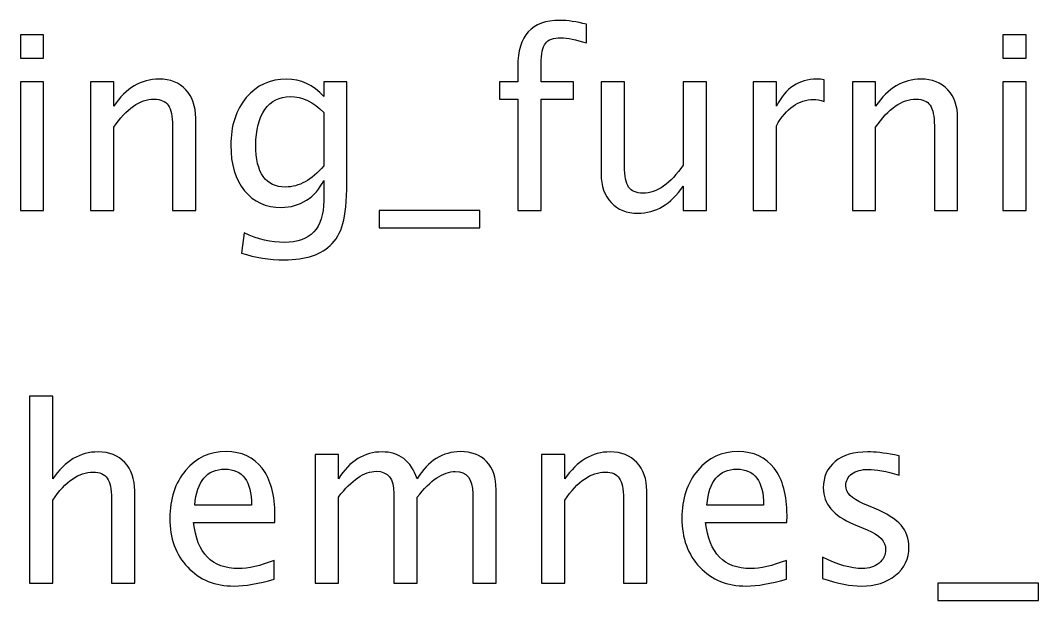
# Model space of a CAD drawing. Header units: centimetres. Extents: x -276 to 74, y -105 to 60.
# Drawn here: x 2.81 to 19.84, y 50.14 to 59.85 of the extents above; entities that cross this region are included whole.
import ezdxf

# ---------------------------------------------------------------- set-up
doc = ezdxf.new("R2010")
doc.units = ezdxf.units.CM
doc.header["$MEASUREMENT"] = 0
doc.layers.add('Layer 1', color=7, linetype='Continuous')

msp = doc.modelspace()

# ---------------------------------------------------------------- linework, layer by layer
at = {"layer": 'Layer 1'}
for points, knots in [([(11.13146, 56.67044), (11.13146, 56.67044), (11.13146, 58.52852), (11.13146, 58.52852), (11.13146, 58.52852), (11.13146, 58.52852), (10.82651, 58.52852), (10.82651, 58.52852), (10.82651, 58.52852), (10.82651, 58.52852), (10.82651, 58.82062), (10.82651, 58.82062), (10.82651, 58.82062), (10.82651, 58.82062), (11.13146, 58.82062), (11.13146, 58.82062), (11.13146, 58.82062), (11.13146, 58.82062), (11.13146, 59.07823), (11.13146, 59.07823), (11.13146, 59.07823), (11.13146, 59.59076), (11.36541, 59.84702), (11.83331, 59.84702), (11.83331, 59.84702), (11.96449, 59.84702), (12.11324, 59.82539), (12.27958, 59.78211), (12.27958, 59.78211), (12.27958, 59.78211), (12.27958, 59.46973), (12.27958, 59.46973), (12.27958, 59.46973), (12.1031, 59.52653), (11.96178, 59.55492), (11.85562, 59.55492), (11.85562, 59.55492), (11.72648, 59.55492), (11.63858, 59.5245), (11.59192, 59.46297), (11.59192, 59.46297), (11.54459, 59.40144), (11.52093, 59.28717), (11.52093, 59.12016), (11.52093, 59.12016), (11.52093, 59.12016), (11.52093, 58.82062), (11.52093, 58.82062), (11.52093, 58.82062), (11.52093, 58.82062), (12.06118, 58.82062), (12.06118, 58.82062), (12.06118, 58.82062), (12.06118, 58.82062), (12.06118, 58.52852), (12.06118, 58.52852), (12.06118, 58.52852), (12.06118, 58.52852), (11.52093, 58.52852), (11.52093, 58.52852), (11.52093, 58.52852), (11.52093, 58.52852), (11.52093, 56.67044), (11.52093, 56.67044), (11.52093, 56.67044), (11.52093, 56.67044), (11.13146, 56.67044), (11.13146, 56.67044)], [0, 0, 0, 0, 0.05555556, 0.05555556, 0.05555556, 0.05555556, 0.11111111, 0.11111111, 0.11111111, 0.11111111, 0.16666667, 0.16666667, 0.16666667, 0.16666667, 0.22222222, 0.22222222, 0.22222222, 0.22222222, 0.27777778, 0.27777778, 0.27777778, 0.27777778, 0.33333333, 0.33333333, 0.33333333, 0.33333333, 0.38888889, 0.38888889, 0.38888889, 0.38888889, 0.44444444, 0.44444444, 0.44444444, 0.44444444, 0.5, 0.5, 0.5, 0.5, 0.55555556, 0.55555556, 0.55555556, 0.55555556, 0.61111111, 0.61111111, 0.61111111, 0.61111111, 0.66666667, 0.66666667, 0.66666667, 0.66666667, 0.72222222, 0.72222222, 0.72222222, 0.72222222, 0.77777778, 0.77777778, 0.77777778, 0.77777778, 0.83333333, 0.83333333, 0.83333333, 0.83333333, 0.88888889, 0.88888889, 0.88888889, 0.88888889, 1, 1, 1, 1]), ([(2.81, 59.21414), (2.81, 59.21414), (2.81, 59.60361), (2.81, 59.60361), (2.81, 59.60361), (2.81, 59.60361), (3.19946, 59.60361), (3.19946, 59.60361), (3.19946, 59.60361), (3.19946, 59.60361), (3.19946, 59.21414), (3.19946, 59.21414), (3.19946, 59.21414), (3.19946, 59.21414), (2.81, 59.21414), (2.81, 59.21414)], [0, 0, 0, 0, 0.2, 0.2, 0.2, 0.2, 0.4, 0.4, 0.4, 0.4, 0.6, 0.6, 0.6, 0.6, 1, 1, 1, 1]), ([(19.24602, 59.21414), (19.24602, 59.21414), (19.24602, 59.60361), (19.24602, 59.60361), (19.24602, 59.60361), (19.24602, 59.60361), (19.63548, 59.60361), (19.63548, 59.60361), (19.63548, 59.60361), (19.63548, 59.60361), (19.63548, 59.21414), (19.63548, 59.21414), (19.63548, 59.21414), (19.63548, 59.21414), (19.24602, 59.21414), (19.24602, 59.21414)], [0, 0, 0, 0, 0.2, 0.2, 0.2, 0.2, 0.4, 0.4, 0.4, 0.4, 0.6, 0.6, 0.6, 0.6, 1, 1, 1, 1]), ([(2.81, 56.67044), (2.81, 56.67044), (2.81, 58.82062), (2.81, 58.82062), (2.81, 58.82062), (2.81, 58.82062), (3.19946, 58.82062), (3.19946, 58.82062), (3.19946, 58.82062), (3.19946, 58.82062), (3.19946, 56.67044), (3.19946, 56.67044), (3.19946, 56.67044), (3.19946, 56.67044), (2.81, 56.67044), (2.81, 56.67044)], [0, 0, 0, 0, 0.2, 0.2, 0.2, 0.2, 0.4, 0.4, 0.4, 0.4, 0.6, 0.6, 0.6, 0.6, 1, 1, 1, 1]), ([(3.98246, 56.67044), (3.98246, 56.67044), (3.98246, 58.82062), (3.98246, 58.82062), (3.98246, 58.82062), (3.98246, 58.82062), (4.37192, 58.82062), (4.37192, 58.82062), (4.37192, 58.82062), (4.37192, 58.82062), (4.37192, 58.41425), (4.37192, 58.41425), (4.37192, 58.41425), (4.57815, 58.71514), (4.83103, 58.86524), (5.12989, 58.86524), (5.12989, 58.86524), (5.31787, 58.86524), (5.4673, 58.80642), (5.57751, 58.68809), (5.57751, 58.68809), (5.68772, 58.57044), (5.74317, 58.41154), (5.74317, 58.21275), (5.74317, 58.21275), (5.74317, 58.21275), (5.74317, 56.67044), (5.74317, 56.67044), (5.74317, 56.67044), (5.74317, 56.67044), (5.3537, 56.67044), (5.3537, 56.67044), (5.3537, 56.67044), (5.3537, 56.67044), (5.3537, 58.08564), (5.3537, 58.08564), (5.3537, 58.08564), (5.3537, 58.24521), (5.33004, 58.3588), (5.28338, 58.42642), (5.28338, 58.42642), (5.23605, 58.49471), (5.15829, 58.52852), (5.04943, 58.52852), (5.04943, 58.52852), (4.81007, 58.52852), (4.58424, 58.37233), (4.37192, 58.05994), (4.37192, 58.05994), (4.37192, 58.05994), (4.37192, 56.67044), (4.37192, 56.67044), (4.37192, 56.67044), (4.37192, 56.67044), (3.98246, 56.67044), (3.98246, 56.67044)], [0, 0, 0, 0, 0.06666667, 0.06666667, 0.06666667, 0.06666667, 0.13333333, 0.13333333, 0.13333333, 0.13333333, 0.2, 0.2, 0.2, 0.2, 0.26666667, 0.26666667, 0.26666667, 0.26666667, 0.33333333, 0.33333333, 0.33333333, 0.33333333, 0.4, 0.4, 0.4, 0.4, 0.46666667, 0.46666667, 0.46666667, 0.46666667, 0.53333333, 0.53333333, 0.53333333, 0.53333333, 0.6, 0.6, 0.6, 0.6, 0.66666667, 0.66666667, 0.66666667, 0.66666667, 0.73333333, 0.73333333, 0.73333333, 0.73333333, 0.8, 0.8, 0.8, 0.8, 0.86666667, 0.86666667, 0.86666667, 0.86666667, 1, 1, 1, 1]), ([(6.50858, 55.95642), (6.50858, 55.95642), (6.55456, 56.29314), (6.55456, 56.29314), (6.55456, 56.29314), (6.7804, 56.18766), (7.0042, 56.13492), (7.22531, 56.13492), (7.22531, 56.13492), (7.66413, 56.13492), (7.88388, 56.36752), (7.88388, 56.83204), (7.88388, 56.83204), (7.88388, 56.83204), (7.88388, 57.17012), (7.88388, 57.17012), (7.88388, 57.17012), (7.81627, 57.02745), (7.72025, 56.91724), (7.59516, 56.83813), (7.59516, 56.83813), (7.47007, 56.75902), (7.33079, 56.71912), (7.1773, 56.71912), (7.1773, 56.71912), (6.91698, 56.71912), (6.71075, 56.81243), (6.55862, 56.99905), (6.55862, 56.99905), (6.40648, 57.18567), (6.33007, 57.43855), (6.33007, 57.7577), (6.33007, 57.7577), (6.33007, 58.08428), (6.41662, 58.35069), (6.58972, 58.55692), (6.58972, 58.55692), (6.76349, 58.76247), (6.9873, 58.86524), (7.26249, 58.86524), (7.26249, 58.86524), (7.50321, 58.86524), (7.71079, 58.76788), (7.88388, 58.57247), (7.88388, 58.57247), (7.88388, 58.57247), (7.88388, 58.82062), (7.88388, 58.82062), (7.88388, 58.82062), (7.88388, 58.82062), (8.27335, 58.82062), (8.27335, 58.82062), (8.27335, 58.82062), (8.27335, 58.82062), (8.27335, 57.25734), (8.27335, 57.25734), (8.27335, 57.25734), (8.27335, 56.92129), (8.25577, 56.67247), (8.22061, 56.51087), (8.22061, 56.51087), (8.18612, 56.34927), (8.11986, 56.21674), (8.02385, 56.11396), (8.02385, 56.11396), (7.85346, 55.93343), (7.58705, 55.84282), (7.22531, 55.84282), (7.22531, 55.84282), (6.97716, 55.84282), (6.73847, 55.88069), (6.50858, 55.95642)], [0, 0, 0, 0, 0.05263158, 0.05263158, 0.05263158, 0.05263158, 0.10526316, 0.10526316, 0.10526316, 0.10526316, 0.15789474, 0.15789474, 0.15789474, 0.15789474, 0.21052632, 0.21052632, 0.21052632, 0.21052632, 0.26315789, 0.26315789, 0.26315789, 0.26315789, 0.31578947, 0.31578947, 0.31578947, 0.31578947, 0.36842105, 0.36842105, 0.36842105, 0.36842105, 0.42105263, 0.42105263, 0.42105263, 0.42105263, 0.47368421, 0.47368421, 0.47368421, 0.47368421, 0.52631579, 0.52631579, 0.52631579, 0.52631579, 0.57894737, 0.57894737, 0.57894737, 0.57894737, 0.63157895, 0.63157895, 0.63157895, 0.63157895, 0.68421053, 0.68421053, 0.68421053, 0.68421053, 0.73684211, 0.73684211, 0.73684211, 0.73684211, 0.78947368, 0.78947368, 0.78947368, 0.78947368, 0.84210526, 0.84210526, 0.84210526, 0.84210526, 0.89473684, 0.89473684, 0.89473684, 0.89473684, 1, 1, 1, 1]), ([(13.89694, 56.67044), (13.89694, 56.67044), (13.89694, 57.07478), (13.89694, 57.07478), (13.89694, 57.07478), (13.68936, 56.77254), (13.43715, 56.62176), (13.141, 56.62176), (13.141, 56.62176), (12.95303, 56.62176), (12.8036, 56.68058), (12.69271, 56.79891), (12.69271, 56.79891), (12.58114, 56.91724), (12.52569, 57.07613), (12.52569, 57.27695), (12.52569, 57.27695), (12.52569, 57.27695), (12.52569, 58.82062), (12.52569, 58.82062), (12.52569, 58.82062), (12.52569, 58.82062), (12.91516, 58.82062), (12.91516, 58.82062), (12.91516, 58.82062), (12.91516, 58.82062), (12.91516, 57.40407), (12.91516, 57.40407), (12.91516, 57.40407), (12.91516, 57.24247), (12.93883, 57.1282), (12.98548, 57.06058), (12.98548, 57.06058), (13.03281, 56.99229), (13.11125, 56.95848), (13.22146, 56.95848), (13.22146, 56.95848), (13.45947, 56.95848), (13.6853, 57.11467), (13.89694, 57.42774), (13.89694, 57.42774), (13.89694, 57.42774), (13.89694, 58.82062), (13.89694, 58.82062), (13.89694, 58.82062), (13.89694, 58.82062), (14.28641, 58.82062), (14.28641, 58.82062), (14.28641, 58.82062), (14.28641, 58.82062), (14.28641, 56.67044), (14.28641, 56.67044), (14.28641, 56.67044), (14.28641, 56.67044), (13.89694, 56.67044), (13.89694, 56.67044)], [0, 0, 0, 0, 0.06666667, 0.06666667, 0.06666667, 0.06666667, 0.13333333, 0.13333333, 0.13333333, 0.13333333, 0.2, 0.2, 0.2, 0.2, 0.26666667, 0.26666667, 0.26666667, 0.26666667, 0.33333333, 0.33333333, 0.33333333, 0.33333333, 0.4, 0.4, 0.4, 0.4, 0.46666667, 0.46666667, 0.46666667, 0.46666667, 0.53333333, 0.53333333, 0.53333333, 0.53333333, 0.6, 0.6, 0.6, 0.6, 0.66666667, 0.66666667, 0.66666667, 0.66666667, 0.73333333, 0.73333333, 0.73333333, 0.73333333, 0.8, 0.8, 0.8, 0.8, 0.86666667, 0.86666667, 0.86666667, 0.86666667, 1, 1, 1, 1]), ([(15.06805, 56.67044), (15.06805, 56.67044), (15.06805, 58.82062), (15.06805, 58.82062), (15.06805, 58.82062), (15.06805, 58.82062), (15.45751, 58.82062), (15.45751, 58.82062), (15.45751, 58.82062), (15.45751, 58.82062), (15.45751, 58.41425), (15.45751, 58.41425), (15.45751, 58.41425), (15.61235, 58.71514), (15.83684, 58.86524), (16.13164, 58.86524), (16.13164, 58.86524), (16.17153, 58.86524), (16.21346, 58.86186), (16.25673, 58.8551), (16.25673, 58.8551), (16.25673, 58.8551), (16.25673, 58.49065), (16.25673, 58.49065), (16.25673, 58.49065), (16.18911, 58.51297), (16.12961, 58.52446), (16.07822, 58.52446), (16.07822, 58.52446), (15.83075, 58.52446), (15.62385, 58.37841), (15.45751, 58.08564), (15.45751, 58.08564), (15.45751, 58.08564), (15.45751, 56.67044), (15.45751, 56.67044), (15.45751, 56.67044), (15.45751, 56.67044), (15.06805, 56.67044), (15.06805, 56.67044)], [0, 0, 0, 0, 0.09090909, 0.09090909, 0.09090909, 0.09090909, 0.18181818, 0.18181818, 0.18181818, 0.18181818, 0.27272727, 0.27272727, 0.27272727, 0.27272727, 0.36363636, 0.36363636, 0.36363636, 0.36363636, 0.45454545, 0.45454545, 0.45454545, 0.45454545, 0.54545455, 0.54545455, 0.54545455, 0.54545455, 0.63636364, 0.63636364, 0.63636364, 0.63636364, 0.72727273, 0.72727273, 0.72727273, 0.72727273, 0.81818182, 0.81818182, 0.81818182, 0.81818182, 1, 1, 1, 1]), ([(16.72801, 56.67044), (16.72801, 56.67044), (16.72801, 58.82062), (16.72801, 58.82062), (16.72801, 58.82062), (16.72801, 58.82062), (17.11747, 58.82062), (17.11747, 58.82062), (17.11747, 58.82062), (17.11747, 58.82062), (17.11747, 58.41425), (17.11747, 58.41425), (17.11747, 58.41425), (17.3237, 58.71514), (17.57658, 58.86524), (17.87544, 58.86524), (17.87544, 58.86524), (18.06342, 58.86524), (18.21285, 58.80642), (18.32306, 58.68809), (18.32306, 58.68809), (18.43327, 58.57044), (18.48872, 58.41154), (18.48872, 58.21275), (18.48872, 58.21275), (18.48872, 58.21275), (18.48872, 56.67044), (18.48872, 56.67044), (18.48872, 56.67044), (18.48872, 56.67044), (18.09925, 56.67044), (18.09925, 56.67044), (18.09925, 56.67044), (18.09925, 56.67044), (18.09925, 58.08564), (18.09925, 58.08564), (18.09925, 58.08564), (18.09925, 58.24521), (18.07559, 58.3588), (18.02893, 58.42642), (18.02893, 58.42642), (17.9816, 58.49471), (17.90384, 58.52852), (17.79498, 58.52852), (17.79498, 58.52852), (17.55562, 58.52852), (17.32979, 58.37233), (17.11747, 58.05994), (17.11747, 58.05994), (17.11747, 58.05994), (17.11747, 56.67044), (17.11747, 56.67044), (17.11747, 56.67044), (17.11747, 56.67044), (16.72801, 56.67044), (16.72801, 56.67044)], [0, 0, 0, 0, 0.06666667, 0.06666667, 0.06666667, 0.06666667, 0.13333333, 0.13333333, 0.13333333, 0.13333333, 0.2, 0.2, 0.2, 0.2, 0.26666667, 0.26666667, 0.26666667, 0.26666667, 0.33333333, 0.33333333, 0.33333333, 0.33333333, 0.4, 0.4, 0.4, 0.4, 0.46666667, 0.46666667, 0.46666667, 0.46666667, 0.53333333, 0.53333333, 0.53333333, 0.53333333, 0.6, 0.6, 0.6, 0.6, 0.66666667, 0.66666667, 0.66666667, 0.66666667, 0.73333333, 0.73333333, 0.73333333, 0.73333333, 0.8, 0.8, 0.8, 0.8, 0.86666667, 0.86666667, 0.86666667, 0.86666667, 1, 1, 1, 1]), ([(19.24602, 56.67044), (19.24602, 56.67044), (19.24602, 58.82062), (19.24602, 58.82062), (19.24602, 58.82062), (19.24602, 58.82062), (19.63548, 58.82062), (19.63548, 58.82062), (19.63548, 58.82062), (19.63548, 58.82062), (19.63548, 56.67044), (19.63548, 56.67044), (19.63548, 56.67044), (19.63548, 56.67044), (19.24602, 56.67044), (19.24602, 56.67044)], [0, 0, 0, 0, 0.2, 0.2, 0.2, 0.2, 0.4, 0.4, 0.4, 0.4, 0.6, 0.6, 0.6, 0.6, 1, 1, 1, 1]), ([(7.88388, 57.41421), (7.88388, 57.41421), (7.88388, 58.30606), (7.88388, 58.30606), (7.88388, 58.30606), (7.71214, 58.48389), (7.52484, 58.57314), (7.32267, 58.57314), (7.32267, 58.57314), (7.14282, 58.57314), (7.00217, 58.50147), (6.90075, 58.35745), (6.90075, 58.35745), (6.79865, 58.21411), (6.74794, 58.01464), (6.74794, 57.7604), (6.74794, 57.7604), (6.74794, 57.29318), (6.9136, 57.05991), (7.24559, 57.05991), (7.24559, 57.05991), (7.47143, 57.05991), (7.68442, 57.17823), (7.88388, 57.41421)], [0, 0, 0, 0, 0.14285714, 0.14285714, 0.14285714, 0.14285714, 0.28571429, 0.28571429, 0.28571429, 0.28571429, 0.42857143, 0.42857143, 0.42857143, 0.42857143, 0.57142857, 0.57142857, 0.57142857, 0.57142857, 0.71428571, 0.71428571, 0.71428571, 0.71428571, 1, 1, 1, 1]), ([(8.81089, 56.37834), (8.81089, 56.37834), (8.81089, 56.67044), (8.81089, 56.67044), (8.81089, 56.67044), (8.81089, 56.67044), (10.49858, 56.67044), (10.49858, 56.67044), (10.49858, 56.67044), (10.49858, 56.67044), (10.49858, 56.37834), (10.49858, 56.37834), (10.49858, 56.37834), (10.49858, 56.37834), (8.81089, 56.37834), (8.81089, 56.37834)], [0, 0, 0, 0, 0.2, 0.2, 0.2, 0.2, 0.4, 0.4, 0.4, 0.4, 0.6, 0.6, 0.6, 0.6, 1, 1, 1, 1]), ([(2.96215, 50.43628), (2.96215, 50.43628), (2.96215, 53.56418), (2.96215, 53.56418), (2.96215, 53.56418), (2.96215, 53.56418), (3.35161, 53.56418), (3.35161, 53.56418), (3.35161, 53.56418), (3.35161, 53.56418), (3.35161, 52.18009), (3.35161, 52.18009), (3.35161, 52.18009), (3.55784, 52.48098), (3.81072, 52.63108), (4.10958, 52.63108), (4.10958, 52.63108), (4.29756, 52.63108), (4.44699, 52.57226), (4.5572, 52.45393), (4.5572, 52.45393), (4.66741, 52.33628), (4.72286, 52.17738), (4.72286, 51.97859), (4.72286, 51.97859), (4.72286, 51.97859), (4.72286, 50.43628), (4.72286, 50.43628), (4.72286, 50.43628), (4.72286, 50.43628), (4.33339, 50.43628), (4.33339, 50.43628), (4.33339, 50.43628), (4.33339, 50.43628), (4.33339, 51.85148), (4.33339, 51.85148), (4.33339, 51.85148), (4.33339, 52.01105), (4.30973, 52.12464), (4.26307, 52.19226), (4.26307, 52.19226), (4.21574, 52.26055), (4.13798, 52.29436), (4.02912, 52.29436), (4.02912, 52.29436), (3.78976, 52.29436), (3.56393, 52.13817), (3.35161, 51.82578), (3.35161, 51.82578), (3.35161, 51.82578), (3.35161, 50.43628), (3.35161, 50.43628), (3.35161, 50.43628), (3.35161, 50.43628), (2.96215, 50.43628), (2.96215, 50.43628)], [0, 0, 0, 0, 0.06666667, 0.06666667, 0.06666667, 0.06666667, 0.13333333, 0.13333333, 0.13333333, 0.13333333, 0.2, 0.2, 0.2, 0.2, 0.26666667, 0.26666667, 0.26666667, 0.26666667, 0.33333333, 0.33333333, 0.33333333, 0.33333333, 0.4, 0.4, 0.4, 0.4, 0.46666667, 0.46666667, 0.46666667, 0.46666667, 0.53333333, 0.53333333, 0.53333333, 0.53333333, 0.6, 0.6, 0.6, 0.6, 0.66666667, 0.66666667, 0.66666667, 0.66666667, 0.73333333, 0.73333333, 0.73333333, 0.73333333, 0.8, 0.8, 0.8, 0.8, 0.86666667, 0.86666667, 0.86666667, 0.86666667, 1, 1, 1, 1]), ([(7.05831, 50.50525), (6.79663, 50.42681), (6.57283, 50.3876), (6.38621, 50.3876), (6.38621, 50.3876), (6.06774, 50.3876), (5.80877, 50.49308), (5.6093, 50.70336), (5.6093, 50.70336), (5.40984, 50.91365), (5.30976, 51.18614), (5.30976, 51.52151), (5.30976, 51.52151), (5.30976, 51.84674), (5.39767, 52.11382), (5.57414, 52.32276), (5.57414, 52.32276), (5.75062, 52.53101), (5.97646, 52.63514), (6.25165, 52.63514), (6.25165, 52.63514), (6.51197, 52.63514), (6.71347, 52.54251), (6.85546, 52.35724), (6.85546, 52.35724), (6.99745, 52.17197), (7.06845, 51.90963), (7.06845, 51.56952), (7.06845, 51.56952), (7.06845, 51.56952), (7.06642, 51.45052), (7.06642, 51.45052), (7.06642, 51.45052), (7.06642, 51.45052), (5.70734, 51.45052), (5.70734, 51.45052), (5.70734, 51.45052), (5.76414, 50.93664), (6.015, 50.6797), (6.45923, 50.6797), (6.45923, 50.6797), (6.62218, 50.6797), (6.82165, 50.72568), (7.05831, 50.81763), (7.05831, 50.81763), (7.05831, 50.81763), (7.05831, 50.50525), (7.05831, 50.50525)], [0, 0, 0, 0, 0.07692308, 0.07692308, 0.07692308, 0.07692308, 0.15384615, 0.15384615, 0.15384615, 0.15384615, 0.23076923, 0.23076923, 0.23076923, 0.23076923, 0.30769231, 0.30769231, 0.30769231, 0.30769231, 0.38461538, 0.38461538, 0.38461538, 0.38461538, 0.46153846, 0.46153846, 0.46153846, 0.46153846, 0.53846154, 0.53846154, 0.53846154, 0.53846154, 0.61538462, 0.61538462, 0.61538462, 0.61538462, 0.69230769, 0.69230769, 0.69230769, 0.69230769, 0.76923077, 0.76923077, 0.76923077, 0.76923077, 0.84615385, 0.84615385, 0.84615385, 0.84615385, 1, 1, 1, 1]), ([(7.74055, 50.43628), (7.74055, 50.43628), (7.74055, 52.58646), (7.74055, 52.58646), (7.74055, 52.58646), (7.74055, 52.58646), (8.13001, 52.58646), (8.13001, 52.58646), (8.13001, 52.58646), (8.13001, 52.58646), (8.13001, 52.18009), (8.13001, 52.18009), (8.13001, 52.18009), (8.32001, 52.48098), (8.56343, 52.63108), (8.86161, 52.63108), (8.86161, 52.63108), (9.14898, 52.63108), (9.34439, 52.48098), (9.44852, 52.18009), (9.44852, 52.18009), (9.63311, 52.48368), (9.87382, 52.63514), (10.1693, 52.63514), (10.1693, 52.63514), (10.35795, 52.63514), (10.50467, 52.5797), (10.60948, 52.46813), (10.60948, 52.46813), (10.71428, 52.35656), (10.76702, 52.20037), (10.76702, 51.99955), (10.76702, 51.99955), (10.76702, 51.99955), (10.76702, 50.43628), (10.76702, 50.43628), (10.76702, 50.43628), (10.76702, 50.43628), (10.37756, 50.43628), (10.37756, 50.43628), (10.37756, 50.43628), (10.37756, 50.43628), (10.37756, 51.93532), (10.37756, 51.93532), (10.37756, 51.93532), (10.37756, 52.18009), (10.28019, 52.30247), (10.08546, 52.30247), (10.08546, 52.30247), (9.88329, 52.30247), (9.67097, 52.1598), (9.44852, 51.87379), (9.44852, 51.87379), (9.44852, 51.87379), (9.44852, 50.43628), (9.44852, 50.43628), (9.44852, 50.43628), (9.44852, 50.43628), (9.05905, 50.43628), (9.05905, 50.43628), (9.05905, 50.43628), (9.05905, 50.43628), (9.05905, 51.93667), (9.05905, 51.93667), (9.05905, 51.93667), (9.05905, 52.18347), (8.96033, 52.30653), (8.76222, 52.30653), (8.76222, 52.30653), (8.56546, 52.30653), (8.3545, 52.16318), (8.13001, 51.87582), (8.13001, 51.87582), (8.13001, 51.87582), (8.13001, 50.43628), (8.13001, 50.43628), (8.13001, 50.43628), (8.13001, 50.43628), (7.74055, 50.43628), (7.74055, 50.43628)], [0, 0, 0, 0, 0.04761905, 0.04761905, 0.04761905, 0.04761905, 0.0952381, 0.0952381, 0.0952381, 0.0952381, 0.14285714, 0.14285714, 0.14285714, 0.14285714, 0.19047619, 0.19047619, 0.19047619, 0.19047619, 0.23809524, 0.23809524, 0.23809524, 0.23809524, 0.28571429, 0.28571429, 0.28571429, 0.28571429, 0.33333333, 0.33333333, 0.33333333, 0.33333333, 0.38095238, 0.38095238, 0.38095238, 0.38095238, 0.42857143, 0.42857143, 0.42857143, 0.42857143, 0.47619048, 0.47619048, 0.47619048, 0.47619048, 0.52380952, 0.52380952, 0.52380952, 0.52380952, 0.57142857, 0.57142857, 0.57142857, 0.57142857, 0.61904762, 0.61904762, 0.61904762, 0.61904762, 0.66666667, 0.66666667, 0.66666667, 0.66666667, 0.71428571, 0.71428571, 0.71428571, 0.71428571, 0.76190476, 0.76190476, 0.76190476, 0.76190476, 0.80952381, 0.80952381, 0.80952381, 0.80952381, 0.85714286, 0.85714286, 0.85714286, 0.85714286, 0.9047619, 0.9047619, 0.9047619, 0.9047619, 1, 1, 1, 1]), ([(15.62454, 50.50525), (15.36286, 50.42681), (15.13906, 50.3876), (14.95244, 50.3876), (14.95244, 50.3876), (14.63397, 50.3876), (14.375, 50.49308), (14.17553, 50.70336), (14.17553, 50.70336), (13.97607, 50.91365), (13.87599, 51.18614), (13.87599, 51.52151), (13.87599, 51.52151), (13.87599, 51.84674), (13.9639, 52.11382), (14.14037, 52.32276), (14.14037, 52.32276), (14.31685, 52.53101), (14.54269, 52.63514), (14.81788, 52.63514), (14.81788, 52.63514), (15.0782, 52.63514), (15.2797, 52.54251), (15.42169, 52.35724), (15.42169, 52.35724), (15.56368, 52.17197), (15.63468, 51.90963), (15.63468, 51.56952), (15.63468, 51.56952), (15.63468, 51.56952), (15.63265, 51.45052), (15.63265, 51.45052), (15.63265, 51.45052), (15.63265, 51.45052), (14.27357, 51.45052), (14.27357, 51.45052), (14.27357, 51.45052), (14.33037, 50.93664), (14.58123, 50.6797), (15.02546, 50.6797), (15.02546, 50.6797), (15.18841, 50.6797), (15.38788, 50.72568), (15.62454, 50.81763), (15.62454, 50.81763), (15.62454, 50.81763), (15.62454, 50.50525), (15.62454, 50.50525)], [0, 0, 0, 0, 0.07692308, 0.07692308, 0.07692308, 0.07692308, 0.15384615, 0.15384615, 0.15384615, 0.15384615, 0.23076923, 0.23076923, 0.23076923, 0.23076923, 0.30769231, 0.30769231, 0.30769231, 0.30769231, 0.38461538, 0.38461538, 0.38461538, 0.38461538, 0.46153846, 0.46153846, 0.46153846, 0.46153846, 0.53846154, 0.53846154, 0.53846154, 0.53846154, 0.61538462, 0.61538462, 0.61538462, 0.61538462, 0.69230769, 0.69230769, 0.69230769, 0.69230769, 0.76923077, 0.76923077, 0.76923077, 0.76923077, 0.84615385, 0.84615385, 0.84615385, 0.84615385, 1, 1, 1, 1]), ([(11.52838, 50.43628), (11.52838, 50.43628), (11.52838, 52.58646), (11.52838, 52.58646), (11.52838, 52.58646), (11.52838, 52.58646), (11.91784, 52.58646), (11.91784, 52.58646), (11.91784, 52.58646), (11.91784, 52.58646), (11.91784, 52.18009), (11.91784, 52.18009), (11.91784, 52.18009), (12.12407, 52.48098), (12.37695, 52.63108), (12.67581, 52.63108), (12.67581, 52.63108), (12.86379, 52.63108), (13.01322, 52.57226), (13.12343, 52.45393), (13.12343, 52.45393), (13.23364, 52.33628), (13.28909, 52.17738), (13.28909, 51.97859), (13.28909, 51.97859), (13.28909, 51.97859), (13.28909, 50.43628), (13.28909, 50.43628), (13.28909, 50.43628), (13.28909, 50.43628), (12.89962, 50.43628), (12.89962, 50.43628), (12.89962, 50.43628), (12.89962, 50.43628), (12.89962, 51.85148), (12.89962, 51.85148), (12.89962, 51.85148), (12.89962, 52.01105), (12.87596, 52.12464), (12.8293, 52.19226), (12.8293, 52.19226), (12.78197, 52.26055), (12.70421, 52.29436), (12.59535, 52.29436), (12.59535, 52.29436), (12.35599, 52.29436), (12.13016, 52.13817), (11.91784, 51.82578), (11.91784, 51.82578), (11.91784, 51.82578), (11.91784, 50.43628), (11.91784, 50.43628), (11.91784, 50.43628), (11.91784, 50.43628), (11.52838, 50.43628), (11.52838, 50.43628)], [0, 0, 0, 0, 0.06666667, 0.06666667, 0.06666667, 0.06666667, 0.13333333, 0.13333333, 0.13333333, 0.13333333, 0.2, 0.2, 0.2, 0.2, 0.26666667, 0.26666667, 0.26666667, 0.26666667, 0.33333333, 0.33333333, 0.33333333, 0.33333333, 0.4, 0.4, 0.4, 0.4, 0.46666667, 0.46666667, 0.46666667, 0.46666667, 0.53333333, 0.53333333, 0.53333333, 0.53333333, 0.6, 0.6, 0.6, 0.6, 0.66666667, 0.66666667, 0.66666667, 0.66666667, 0.73333333, 0.73333333, 0.73333333, 0.73333333, 0.8, 0.8, 0.8, 0.8, 0.86666667, 0.86666667, 0.86666667, 0.86666667, 1, 1, 1, 1]), ([(16.22969, 50.51336), (16.22969, 50.51336), (16.22969, 50.87037), (16.22969, 50.87037), (16.22969, 50.87037), (16.48461, 50.74326), (16.70571, 50.6797), (16.89436, 50.6797), (16.89436, 50.6797), (17.0066, 50.6797), (17.09991, 50.71012), (17.17361, 50.77098), (17.17361, 50.77098), (17.24731, 50.83116), (17.2845, 50.90689), (17.2845, 50.99817), (17.2845, 50.99817), (17.2845, 51.13137), (17.18105, 51.24158), (16.97414, 51.32881), (16.97414, 51.32881), (16.97414, 51.32881), (16.74628, 51.4255), (16.74628, 51.4255), (16.74628, 51.4255), (16.41023, 51.56479), (16.24187, 51.76628), (16.24187, 52.02795), (16.24187, 52.02795), (16.24187, 52.21525), (16.30813, 52.36265), (16.44066, 52.47016), (16.44066, 52.47016), (16.57318, 52.57767), (16.75507, 52.63108), (16.98564, 52.63108), (16.98564, 52.63108), (17.10532, 52.63108), (17.25407, 52.61486), (17.43055, 52.58173), (17.43055, 52.58173), (17.43055, 52.58173), (17.51169, 52.56617), (17.51169, 52.56617), (17.51169, 52.56617), (17.51169, 52.56617), (17.51169, 52.24162), (17.51169, 52.24162), (17.51169, 52.24162), (17.29464, 52.30653), (17.12155, 52.33898), (16.9924, 52.33898), (16.9924, 52.33898), (16.8788, 52.33898), (16.78888, 52.31397), (16.72058, 52.26461), (16.72058, 52.26461), (16.65297, 52.21525), (16.61916, 52.14898), (16.61916, 52.06582), (16.61916, 52.06582), (16.61916, 51.94884), (16.71382, 51.84945), (16.90382, 51.76898), (16.90382, 51.76898), (16.90382, 51.76898), (17.09112, 51.68987), (17.09112, 51.68987), (17.09112, 51.68987), (17.30343, 51.60062), (17.45354, 51.50596), (17.54144, 51.40656), (17.54144, 51.40656), (17.63001, 51.30717), (17.67397, 51.18276), (17.67397, 51.034), (17.67397, 51.034), (17.67397, 50.84535), (17.59959, 50.69051), (17.45016, 50.56948), (17.45016, 50.56948), (17.3014, 50.44845), (17.11073, 50.3876), (16.8788, 50.3876), (16.8788, 50.3876), (16.7003, 50.3876), (16.48461, 50.42952), (16.22969, 50.51336)], [0, 0, 0, 0, 0.04347826, 0.04347826, 0.04347826, 0.04347826, 0.08695652, 0.08695652, 0.08695652, 0.08695652, 0.13043478, 0.13043478, 0.13043478, 0.13043478, 0.17391304, 0.17391304, 0.17391304, 0.17391304, 0.2173913, 0.2173913, 0.2173913, 0.2173913, 0.26086957, 0.26086957, 0.26086957, 0.26086957, 0.30434783, 0.30434783, 0.30434783, 0.30434783, 0.34782609, 0.34782609, 0.34782609, 0.34782609, 0.39130435, 0.39130435, 0.39130435, 0.39130435, 0.43478261, 0.43478261, 0.43478261, 0.43478261, 0.47826087, 0.47826087, 0.47826087, 0.47826087, 0.52173913, 0.52173913, 0.52173913, 0.52173913, 0.56521739, 0.56521739, 0.56521739, 0.56521739, 0.60869565, 0.60869565, 0.60869565, 0.60869565, 0.65217391, 0.65217391, 0.65217391, 0.65217391, 0.69565217, 0.69565217, 0.69565217, 0.69565217, 0.73913043, 0.73913043, 0.73913043, 0.73913043, 0.7826087, 0.7826087, 0.7826087, 0.7826087, 0.82608696, 0.82608696, 0.82608696, 0.82608696, 0.86956522, 0.86956522, 0.86956522, 0.86956522, 0.91304348, 0.91304348, 0.91304348, 0.91304348, 1, 1, 1, 1]), ([(5.72763, 51.74261), (5.72763, 51.74261), (6.67695, 51.74261), (6.67695, 51.74261), (6.67695, 51.74261), (6.67695, 52.1429), (6.52752, 52.34304), (6.22934, 52.34304), (6.22934, 52.34304), (5.92912, 52.34304), (5.76211, 52.1429), (5.72763, 51.74261)], [0, 0, 0, 0, 0.25, 0.25, 0.25, 0.25, 0.5, 0.5, 0.5, 0.5, 1, 1, 1, 1]), ([(14.29386, 51.74261), (14.29386, 51.74261), (15.24318, 51.74261), (15.24318, 51.74261), (15.24318, 51.74261), (15.24318, 52.1429), (15.09375, 52.34304), (14.79557, 52.34304), (14.79557, 52.34304), (14.49535, 52.34304), (14.32834, 52.1429), (14.29386, 51.74261)], [0, 0, 0, 0, 0.25, 0.25, 0.25, 0.25, 0.5, 0.5, 0.5, 0.5, 1, 1, 1, 1]), ([(18.15606, 50.14418), (18.15606, 50.14418), (18.15606, 50.43628), (18.15606, 50.43628), (18.15606, 50.43628), (18.15606, 50.43628), (19.84375, 50.43628), (19.84375, 50.43628), (19.84375, 50.43628), (19.84375, 50.43628), (19.84375, 50.14418), (19.84375, 50.14418), (19.84375, 50.14418), (19.84375, 50.14418), (18.15606, 50.14418), (18.15606, 50.14418)], [0, 0, 0, 0, 0.2, 0.2, 0.2, 0.2, 0.4, 0.4, 0.4, 0.4, 0.6, 0.6, 0.6, 0.6, 1, 1, 1, 1])]:
    msp.add_open_spline(points, degree=3, knots=knots, dxfattribs=at)

doc.saveas('drawing.dxf')
